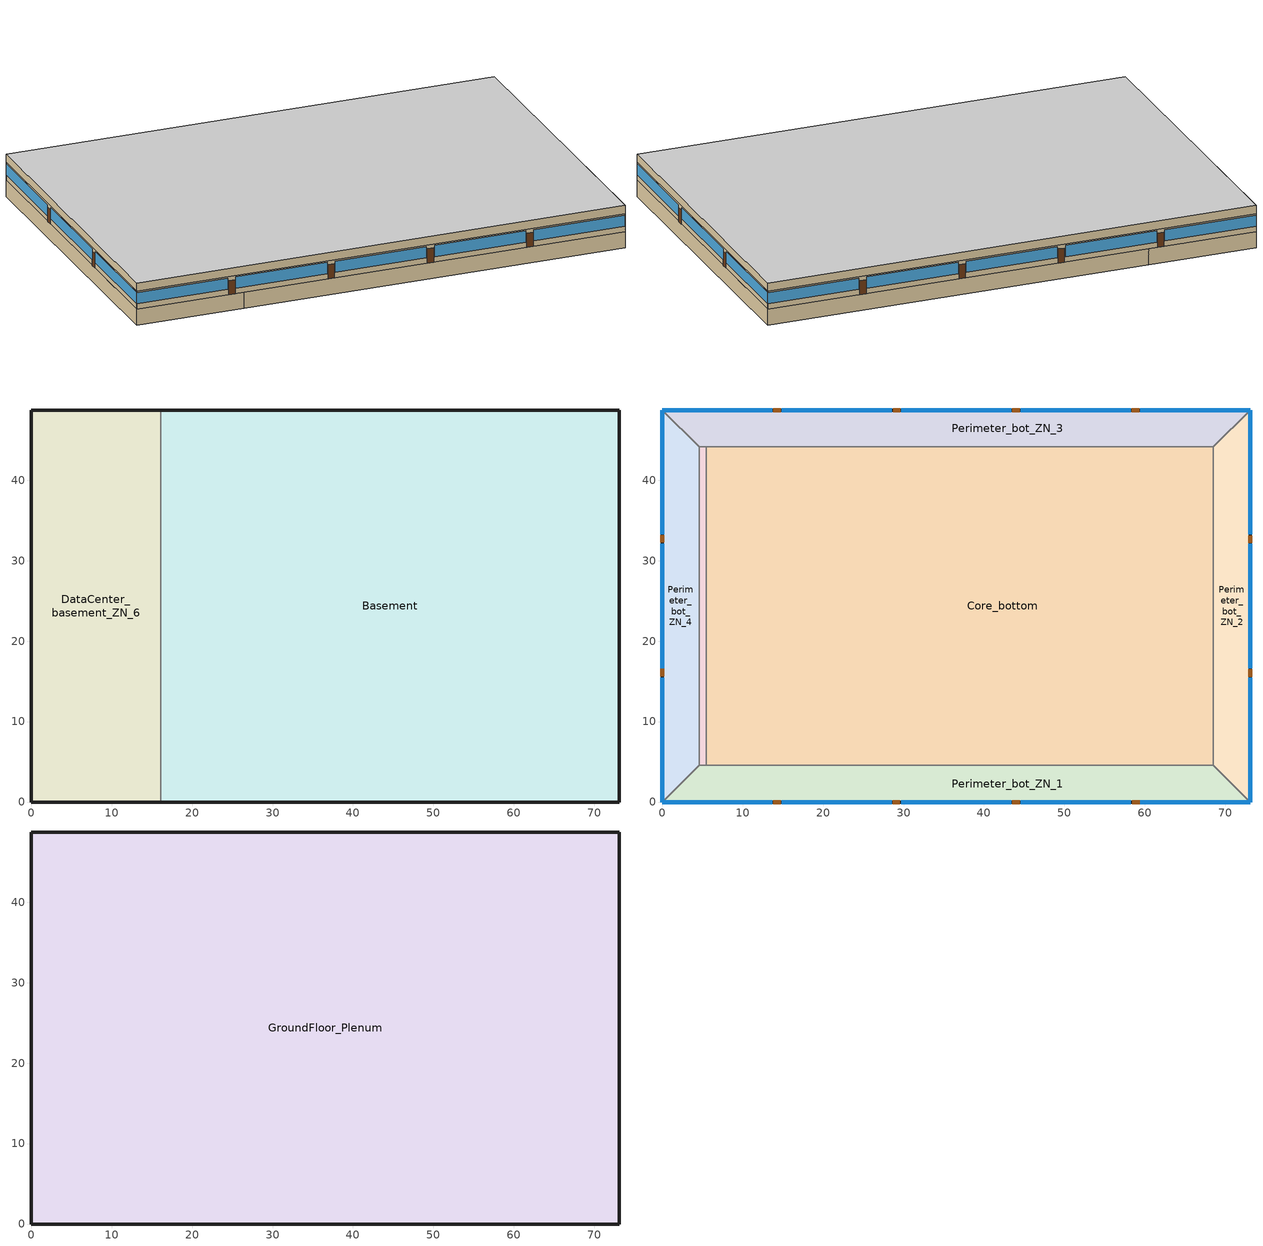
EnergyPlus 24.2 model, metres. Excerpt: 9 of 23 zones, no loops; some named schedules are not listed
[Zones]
Basement
 floor adiabatic (ext_slab_8in_with_carpet): 73.11,48.74 73.11,0 16.08,0 16.08,48.74 z-2.44
 wall ground (Basement_Wall_East_Cfactor): 73.11,0 73.11,48.74 z-2.44:0
 wall ground (Basement_Wall_South_Cfactor): 16.08,0 73.11,0 z-2.44:0
 wall ground (Basement_Wall_North_Cfactor): 73.11,48.74 16.08,48.74 z-2.44:0
 wall to DataCenter_basement_ZN_6 (int_wall): 16.08,48.74 16.08,0 z-2.44:0
DataCenter_basement_ZN_6
 floor adiabatic (ext_slab_8in_with_carpet): 16.08,48.74 16.08,0 0,0 0,48.74 z-2.44
 wall ground (DataCenter_basement_ZN_6_Wall_North_Cfactor): 16.08,48.74 0,48.74 z-2.44:0
 wall ground (DataCenter_basement_ZN_6_Wall_South_Cfactor): 0,0 16.08,0 z-2.44:0
 wall ground (DataCenter_basement_ZN_6_Wall_West_Cfactor): 0,48.74 0,0 z-2.44:0
Core_bottom
 floor to DataCenter_basement_ZN_6 (int_slab_floor): 16.08,44.16 16.08,4.57 5.49,4.57 5.49,44.16 z0
 floor to Basement (int_slab_floor): 68.53,44.16 68.53,4.57 16.08,4.57 16.08,44.16 z0
 wall to Perimeter_bot_ZN_1 (int_wall): 5.49,4.57 68.53,4.57 z0:2.74
 wall to DataCenter_bot_ZN_6 (int_wall): 5.49,44.16 5.49,4.57 z0:2.74
 wall to Perimeter_bot_ZN_3 (int_wall): 68.53,44.16 5.49,44.16 z0:2.74
 wall to Perimeter_bot_ZN_2 (int_wall): 68.53,4.57 68.53,44.16 z0:2.74
 ceiling to GroundFloor_Plenum (DropCeiling): 5.49,44.16 5.49,4.57 68.53,4.57 68.53,44.16 z2.74
Perimeter_bot_ZN_3
 floor to Basement (int_slab_floor): 73.11,48.74 68.53,44.16 16.08,44.16 16.08,48.74 z0
 floor to DataCenter_basement_ZN_6 (int_slab_floor): 16.08,48.74 16.08,44.16 4.57,44.16 0,48.74 z0
 wall outside (nonres_ext_wall_grd): 73.11,48.74 0,48.74 z0:2.74
 wall to Perimeter_bot_ZN_4 (int_wall): 0,48.74 4.57,44.16 z0:2.74
 wall to Perimeter_bot_ZN_2 (int_wall): 68.53,44.16 73.11,48.74 z0:2.74
 wall to DataCenter_bot_ZN_6 (int_wall): 4.57,44.16 5.49,44.16 z0:2.74
 window (Window_U_0.363_SHGC_North_0.359): 73.11,48.74 59.46,48.74 / 58.24,48.74 44.6,48.74 / 43.38,48.74 29.73,48.74 / 28.51,48.74 14.86,48.74 / 13.65,48.74 0,48.74 z0.8:2.5
 door (Swinging Door_con): 59.29,48.74 58.38,48.74 / 44.44,48.74 43.52,48.74 / 29.61,48.74 28.7,48.74 / 14.74,48.74 13.82,48.74 z0:2.13
 ceiling to GroundFloor_Plenum (DropCeiling): 0,48.74 4.57,44.16 68.53,44.16 73.11,48.74 z2.74
Perimeter_bot_ZN_2
 floor to Basement (int_slab_floor): 73.11,48.74 73.11,0 68.53,4.57 68.53,44.16 z0
 wall outside (nonres_ext_wall_grd): 73.11,0 73.11,48.74 z0:2.74
 wall to Perimeter_bot_ZN_1 (int_wall): 68.53,4.57 73.11,0 z0:2.74
 window (Window_U_0.363_SHGC_East_0.359): 73.11,0 73.11,15.43 / 73.11,16.65 73.11,32.09 / 73.11,33.3 73.11,48.74 z0.83:2.5
 door (Swinging Door_con): 73.11,15.6 73.11,16.51 / 73.11,32.21 73.11,33.12 z0:2.13
 ceiling to GroundFloor_Plenum (DropCeiling): 68.53,44.16 68.53,4.57 73.11,0 73.11,48.74 z2.74
Perimeter_bot_ZN_1
 floor to DataCenter_basement_ZN_6 (int_slab_floor): 16.08,4.57 16.08,0 0,0 4.57,4.57 z0
 floor to Basement (int_slab_floor): 68.53,4.57 73.11,0 16.08,0 16.08,4.57 z0
 wall outside (nonres_ext_wall_grd): 0,0 73.11,0 z0:2.74
 wall to DataCenter_bot_ZN_6 (int_wall): 5.49,4.57 4.57,4.57 z0:2.74
 wall to Perimeter_bot_ZN_4 (int_wall): 4.57,4.57 0,0 z0:2.74
 window (Window_U_0.363_SHGC_South_0.359): 0,0 13.65,0 / 14.87,0 28.51,0 / 29.73,0 43.38,0 / 44.6,0 58.24,0 / 59.46,0 73.11,0 z0.8:2.5
 door (Swinging Door_con): 13.81,0 14.73,0 / 28.64,0 29.56,0 / 43.53,0 44.44,0 / 58.43,0 59.34,0 z0:2.13
 ceiling to GroundFloor_Plenum (DropCeiling): 4.57,4.57 0,0 73.11,0 68.53,4.57 z2.74
Perimeter_bot_ZN_4
 floor to DataCenter_basement_ZN_6 (int_slab_floor): 4.57,44.16 4.57,4.57 0,0 0,48.74 z0
 wall outside (nonres_ext_wall_grd): 0,48.74 0,0 z0:2.74
 wall to DataCenter_bot_ZN_6 (int_wall): 4.57,4.57 4.57,44.16 z0:2.74
 window (Window_U_0.363_SHGC_West_0.359): 0,48.74 0,33.3 / 0,32.09 0,16.65 / 0,15.43 0,0 z0.83:2.5
 door (Swinging Door_con): 0,33.19 0,32.27 / 0,16.55 0,15.64 z0:2.13
 ceiling to GroundFloor_Plenum (DropCeiling): 0,48.74 0,0 4.57,4.57 4.57,44.16 z2.74
DataCenter_bot_ZN_6
 floor to DataCenter_basement_ZN_6 (int_slab_floor): 5.49,44.16 5.49,4.57 4.57,4.57 4.57,44.16 z0
 ceiling to GroundFloor_Plenum (DropCeiling): 4.57,44.16 4.57,4.57 5.49,4.57 5.49,44.16 z2.74
GroundFloor_Plenum
 wall outside (nonres_ext_wall_grd): 73.11,48.74 0,48.74 0,0 73.11,0 73.11,48.74 z2.74:3.96
 ceiling adiabatic (int_slab_ceiling): 0,48.74 0,0 73.11,0 73.11,48.74 z3.96
[Building]
OfficeLarge: North Axis=0; Terrain=City; Loads Convergence Tolerance Value=0.04; Temperature Convergence Tolerance Value=0.2; Solar Distribution=FullInteriorAndExterior; Maximum Number of Warmup Days=25; Minimum Number of Warmup Days=6
[Site:Location]
New.York-John.F.Kennedy.Intl.AP_NY_USA WMO=744860: Latitude=40.66; Longitude=-73.8; Time Zone=-5; Elevation=7
[SizingPeriod:DesignDay] Day of Month=21; DryBulb Temperature Range Modifier Type=DefaultMultipliers; Humidity Condition Type=Wetbulb; Barometric Pressure=101241; Rain Indicator=No; Snow Indicator=No; Daylight Saving Time Indicator=No
Name | Month | Day Type | Maximum DryBulb Temperature | Daily DryBulb Temperature Range | Wetbulb or DewPoint at Maximum DryBulb | Wind Speed | Wind Direction | Solar Model Indicator | Sky Clearness | ASHRAE Clear Sky Optical Depth for Beam Irradiance taub | ASHRAE Clear Sky Optical Depth for Diffuse Irradiance taud
New.York-John.F.Kennedy.Intl.AP_NY_USA Ann Htg 99.6% Condns DB | 1 | WinterDesignDay | -10.7 | 0 | -10.7 | 7.5 | 320 | ASHRAEClearSky | 0
New.York-John.F.Kennedy.Intl.AP_NY_USA Ann Clg .4% Condns DB=>MWB | 7 | SummerDesignDay | 32.1 | 7.4 | 23.1 | 5.6 | 230 | ASHRAETau |  | 0.541 | 1.8
[Site:GroundTemperature:FCfactorMethod]
January Ground Temperature=14; February Ground Temperature=7.3; March Ground Temperature=3.3; April Ground Temperature=1.2; May Ground Temperature=-0.2; June Ground Temperature=5.6; July Ground Temperature=10.9; August Ground Temperature=16.1; September Ground Temperature=21.7; October Ground Temperature=25; November Ground Temperature=24.8; December Ground Temperature=19.9
[Site:WaterMainsTemperature]
Calculation Method=Correlation; Annual Average Outdoor Air Temperature=12.4667; Maximum Difference In Monthly Average Outdoor Air Temperatures=25.2
[Material]
Name | Roughness | Thickness | Conductivity | Density | Specific Heat | Thermal Absorptance | Solar Absorptance | Visible Absorptance
Std Wood 6inch | MediumSmooth | 0.15 | 0.12 | 540 | 1210 | 0.9 | 0.7 | 0.7
AC02 Acoustic Ceiling | MediumSmooth | 0.0127 | 0.057 | 288 | 1339 | 0.9 | 0.7 | 0.2
G01 13mm gypsum board | Smooth | 0.0127 | 0.16 | 800 | 1090 | 0.9 | 0.7 | 0.5
200mm Normalweight concrete wall; 200mm Normalweight concrete floor | MediumRough | 0.2032 | 2.31 | 2322 | 832
100mm Normalweight concrete floor | MediumRough | 0.1016 | 2.31 | 2322 | 832
[Material:NoMass] Thermal Absorptance=0.9; Solar Absorptance=0.7
Name | Roughness | Thermal Resistance | Visible Absorptance
Opaque Door panel_con | MediumRough | 0.475973 | 0.7
CP02 CARPET PAD | VeryRough | 0.21648 | 0.8
Nonres_Exterior_Wall_Insulation_grd | MediumSmooth | 0.896692 | 0.7
[WindowMaterial:SimpleGlazingSystem] UFactor=2.06121; Solar Heat Gain Coefficient=0.359; Visible Transmittance=0.3949
Glazing Layer East; Glazing Layer South; Glazing Layer West; Glazing Layer North
[Construction]
Swinging Door_con: Opaque Door panel_con
InteriorFurnishings: Std Wood 6inch
DropCeiling: AC02 Acoustic Ceiling
int_wall: G01 13mm gypsum board, G01 13mm gypsum board
ext_slab_8in_with_carpet: 200mm Normalweight concrete floor, CP02 CARPET PAD
int_slab_floor: 100mm Normalweight concrete floor, CP02 CARPET PAD
int_slab_ceiling: CP02 CARPET PAD, 100mm Normalweight concrete floor
nonres_ext_wall_grd: 200mm Normalweight concrete wall, Nonres_Exterior_Wall_Insulation_grd, G01 13mm gypsum board
Window_U_0.363_SHGC_East_0.359: Glazing Layer East
Window_U_0.363_SHGC_South_0.359: Glazing Layer South
Window_U_0.363_SHGC_West_0.359: Glazing Layer West
Window_U_0.363_SHGC_North_0.359: Glazing Layer North
[Construction:CfactorUndergroundWall] CFactor=0.675682; Height=2.439
Basement_Wall_East_Cfactor; Basement_Wall_South_Cfactor; Basement_Wall_North_Cfactor; DataCenter_basement_ZN_6_Wall_North_Cfactor; DataCenter_basement_ZN_6_Wall_South_Cfactor; DataCenter_basement_ZN_6_Wall_West_Cfactor
[Zone] Multiplier=1
Name | Type | Ceiling Height | Volume | Floor Area | Part of Total Floor Area
Basement; Core_bottom; Perimeter_bot_ZN_3; Perimeter_bot_ZN_2; Perimeter_bot_ZN_1; Perimeter_bot_ZN_4 | 1 | autocalculate | autocalculate | autocalculate | YES
GroundFloor_Plenum |  | autocalculate | autocalculate | autocalculate | No
DataCenter_bot_ZN_6; DataCenter_basement_ZN_6
[InternalMass] Construction=InteriorFurnishings
Name | Zone or ZoneList | Surface Area
Basement_InternalMass_1 | Basement | 7126.212
Core_bottom_InternalMass_1 | Core_bottom | 5064.65
Perimeter_bot_ZN_3_InternalMass_1 | Perimeter_bot_ZN_3 | 626.8258
Perimeter_bot_ZN_2_InternalMass_1 | Perimeter_bot_ZN_2 | 403.9504
Perimeter_bot_ZN_1_InternalMass_1 | Perimeter_bot_ZN_1 | 626.8354
Perimeter_bot_ZN_4_InternalMass_1 | Perimeter_bot_ZN_4 | 403.9478
[People] Number of People Schedule=BLDG_OCC_SCH_wo_SB; Number of People Calculation Method=Area/Person; Floor Area per Person=18.5788; Fraction Radiant=0.3; Sensible Heat Fraction=AUTOCALCULATE; Activity Level Schedule=ACTIVITY_SCH; Enable ASHRAE 55 Comfort Warnings=No; Mean Radiant Temperature Calculation Type=EnclosureAveraged; Work Efficiency Schedule=WORK_EFF_SCH; Clothing Insulation Calculation Method=ClothingInsulationSchedule; Clothing Insulation Schedule=CLOTHING_SCH; Air Velocity Schedule=AIR_VELO_SCH; Thermal Comfort Model 1 Type=FANGER
Name | Zone or ZoneList or Space or SpaceList
DataCenter_bot_ZN_6 | DataCenter_bot_ZN_6
DataCenter_basement_ZN_6 | DataCenter_basement_ZN_6
Basement | Basement
Core_bottom | Core_bottom
Perimeter_bot_ZN_3 | Perimeter_bot_ZN_3
Perimeter_bot_ZN_2 | Perimeter_bot_ZN_2
Perimeter_bot_ZN_1 | Perimeter_bot_ZN_1
Perimeter_bot_ZN_4 | Perimeter_bot_ZN_4
[Lights] Design Level Calculation Method=Watts/Area; Return Air Fraction=0; Fraction Radiant=0.7; Fraction Visible=0.2; Fraction Replaceable=1; EndUse Subcategory=LightsWired; Return Air Fraction Calculated from Plenum Temperature=No
Name | Zone or ZoneList or Space or SpaceList | Schedule | Watts per Floor Area
Basement_Lights | Basement | ltg_sch_office | 5.777559
Core_bottom_Lights | Core_bottom | ltg_sch_office | 5.777559
Perimeter_bot_ZN_3_Lights | Perimeter_bot_ZN_3 | ltg_sch_office | 5.777559
Perimeter_bot_ZN_2_Lights | Perimeter_bot_ZN_2 | ltg_sch_office | 5.777559
Perimeter_bot_ZN_1_Lights | Perimeter_bot_ZN_1 | ltg_sch_office | 5.777559
Perimeter_bot_ZN_4_Lights | Perimeter_bot_ZN_4 | ltg_sch_office | 5.777559
DataCenter_Basement_Lights | DataCenter_basement_ZN_6 | ltg_sch_office | 5.777559
DataCenter_bot_Lights | DataCenter_bot_ZN_6 | ltg_sch_datacenter | 7.173603
[ElectricEquipment] Fraction Latent=0; Fraction Lost=0
Name | Zone or ZoneList or Space or SpaceList | Schedule | Design Level Calculation Method | Design Level | Fraction Radiant | EndUse Subcategory | Watts per Floor Area
Basement_MiscPlug_Equip | Basement | Always_on | EquipmentLevel | 13457.5 | 0.5 | MiscPlug
Core_bottom_MiscPlug_Equip | Core_bottom | BLDG_EQUIP_SCH | EquipmentLevel | 20142.9 | 0.5 | MiscPlug
Perimeter_bot_ZN_3_MiscPlug_Equip | Perimeter_bot_ZN_3 | BLDG_EQUIP_SCH | EquipmentLevel | 2529.24 | 0.5 | MiscPlug
Perimeter_bot_ZN_2_MiscPlug_Equip | Perimeter_bot_ZN_2 | BLDG_EQUIP_SCH | EquipmentLevel | 1629.94 | 0.5 | MiscPlug
Perimeter_bot_ZN_1_MiscPlug_Equip | Perimeter_bot_ZN_1 | BLDG_EQUIP_SCH | EquipmentLevel | 2529.28 | 0.5 | MiscPlug
Perimeter_bot_ZN_4_MiscPlug_Equip | Perimeter_bot_ZN_4 | BLDG_EQUIP_SCH | EquipmentLevel | 1629.93 | 0.5 | MiscPlug
DataCenter_Basement_MiscPlug_Equip | DataCenter_basement_ZN_6 | DataCenter_EQUIP_SCH | Watts/Area | 0 | 0.1 | DataCenterPlugLoads | 484.423
DataCenter_bot_MiscPlug_Equip | DataCenter_bot_ZN_6 | DataCenter_EQUIP_SCH | Watts/Area | 0 | 0.1 | DataCenterPlugLoads | 215.299
[Daylighting:Controls] Daylighting Method=SplitFlux; Availability Schedule=DaylightAvailSch; Lighting Control Type=Continuousoff; Minimum Input Power Fraction for Continuous or ContinuousOff Dimming Control=0.2; Minimum Light Output Fraction for Continuous or ContinuousOff Dimming Control=0.2; Number of Stepped Control Steps=3; Probability Lighting will be Reset When Needed in Manual Stepped Control=1; Maximum Allowable Discomfort Glare Index=22; Fraction of Lights Controlled by Reference Point 1=0.3857; Illuminance Setpoint at Reference Point 1=377; Fraction of Lights Controlled by Reference Point 2=0.1385; Illuminance Setpoint at Reference Point 2=377
Name | Zone or Space | Glare Calculation Daylighting Reference Point | Glare Calculation Azimuth Angle of View Direction Clockwise from Zone yAxis | Daylighting Reference Point 1 | Daylighting Reference Point 2
Perimeter_bot_ZN_1_DaylCtrl | Perimeter_bot_ZN_1 | Perimeter_bot_ZN_1_DaylRefPt1 | 180 | Perimeter_bot_ZN_1_DaylRefPt1 | Perimeter_bot_ZN_1_DaylRefPt2
Perimeter_bot_ZN_2_DaylCtrl | Perimeter_bot_ZN_2 | Perimeter_bot_ZN_2_DaylRefPt1 | 90 | Perimeter_bot_ZN_2_DaylRefPt1 | Perimeter_bot_ZN_2_DaylRefPt2
Perimeter_bot_ZN_3_DaylCtrl | Perimeter_bot_ZN_3 | Perimeter_bot_ZN_3_DaylRefPt1 | 0 | Perimeter_bot_ZN_3_DaylRefPt1 | Perimeter_bot_ZN_3_DaylRefPt2
Perimeter_bot_ZN_4_DaylCtrl | Perimeter_bot_ZN_4 | Perimeter_bot_ZN_4_DaylRefPt1 | 270 | Perimeter_bot_ZN_4_DaylRefPt1 | Perimeter_bot_ZN_4_DaylRefPt2
[ZoneInfiltration:DesignFlowRate] Schedule=INFIL_SCH_PNNL; Design Flow Rate Calculation Method=Flow/ExteriorWallArea; Flow Rate per Exterior Surface Area=0.000569572; Constant Term Coefficient=0; Temperature Term Coefficient=0; Velocity Term Coefficient=0.224; Velocity Squared Term Coefficient=0
Name | Zone or ZoneList or Space or SpaceList
Perimeter_bot_ZN_3_Infiltration | Perimeter_bot_ZN_3
Perimeter_bot_ZN_2_Infiltration | Perimeter_bot_ZN_2
Perimeter_bot_ZN_1_Infiltration | Perimeter_bot_ZN_1
Perimeter_bot_ZN_4_Infiltration | Perimeter_bot_ZN_4
GroundFloor_Plenum_Infiltration | GroundFloor_Plenum
[Exterior:Lights] Control Option=AstronomicalClock; EndUse Subcategory=General
Name | Schedule | Design Level
Exterior_Lights_a | Exterior_lighting_schedule_a | 12952.94
Exterior_Lights_b | Exterior_lighting_schedule_b_2016 | 919.74
Exterior_Lights_c | Exterior_lighting_schedule_c_2016 | 17215.91
[Exterior:FuelEquipment] Fuel Use Type=Electricity
Name | Schedule | Design Level | EndUse Subcategory
Elevators | BLDG_ELEVATORS | 140025.3 | ElevatorLift
Elevators_Lights_Fan | ELEV_LIGHT_FAN_SCH_ADD_DF | 631.89 | ElevatorLightsFan
[EnergyManagementSystem:Sensor]
Name | OutputVariable or OutputMeter | OutputVariable or OutputMeter Index Key
Facility_Int_LTG | InteriorLights:Electricity
OAT | Site Outdoor Air Drybulb Temperature | Environment
[EnergyManagementSystem:Actuator]
Name | Actuated Component Unique | Actuated Component Type | Actuated Component Control Type
Basement_Light_Actuator | Basement_lights | Lights | Electricity Rate
Core_bottom_Light_Actuator | Core_bottom_lights | Lights | Electricity Rate
Core_mid_Light_Actuator | Core_mid_lights | Lights | Electricity Rate
Core_top_Light_Actuator | Core_top_lights | Lights | Electricity Rate
Perimeter_bot_ZN_3_Light_Actuator | Perimeter_bot_ZN_3_lights | Lights | Electricity Rate
Perimeter_bot_ZN_2_Light_Actuator | Perimeter_bot_ZN_2_lights | Lights | Electricity Rate
Perimeter_bot_ZN_1_Light_Actuator | Perimeter_bot_ZN_1_lights | Lights | Electricity Rate
Perimeter_bot_ZN_4_Light_Actuator | Perimeter_bot_ZN_4_lights | Lights | Electricity Rate
Perimeter_mid_ZN_3_Light_Actuator | Perimeter_mid_ZN_3_lights | Lights | Electricity Rate
Perimeter_mid_ZN_2_Light_Actuator | Perimeter_mid_ZN_2_lights | Lights | Electricity Rate
Perimeter_mid_ZN_1_Light_Actuator | Perimeter_mid_ZN_1_lights | Lights | Electricity Rate
Perimeter_mid_ZN_4_Light_Actuator | Perimeter_mid_ZN_4_lights | Lights | Electricity Rate
Perimeter_top_ZN_3_Light_Actuator | Perimeter_top_ZN_3_lights | Lights | Electricity Rate
Perimeter_top_ZN_2_Light_Actuator | Perimeter_top_ZN_2_lights | Lights | Electricity Rate
Perimeter_top_ZN_1_Light_Actuator | Perimeter_top_ZN_1_lights | Lights | Electricity Rate
Perimeter_top_ZN_4_Light_Actuator | Perimeter_top_ZN_4_lights | Lights | Electricity Rate
CLGSETP_SCH_Actuator | CLGSETP_SCH_Yes_Optimum | Schedule:Compact | Schedule Value
CLGSETP_SCH_w_SB_Actuator | CLGSETP_SCH_Yes_Optimum_w_SB | Schedule:Compact | Schedule Value
HTGSETP_SCH_Actuator | HTGSETP_SCH_Yes_Optimum | Schedule:Compact | Schedule Value
HTGSETP_SCH_w_SB_Actuator | HTGSETP_SCH_Yes_Optimum_w_SB | Schedule:Compact | Schedule Value
[EnergyManagementSystem:ProgramCallingManager]
Transformer_Load_Prog_Manager: AfterPredictorAfterHVACManagers; Transformer_Load_Prog
SET_Basement_Light_EMS_Program_Prog_Manager: AfterPredictorAfterHVACManagers; SET_Basement_Light_EMS_Program
SET_Core_bottom_Light_EMS_Program_Prog_Manager: AfterPredictorAfterHVACManagers; SET_Core_bottom_Light_EMS_Program
SET_Core_mid_Light_EMS_Program_Prog_Manager: AfterPredictorAfterHVACManagers; SET_Core_mid_Light_EMS_Program
SET_Core_top_Light_EMS_Program_Prog_Manager: AfterPredictorAfterHVACManagers; SET_Core_top_Light_EMS_Program
SET_Perimeter_bot_ZN_3_Light_EMS_Program_Prog_Manager: AfterPredictorAfterHVACManagers; SET_Perimeter_bot_ZN_3_Light_EMS_Program
SET_Perimeter_bot_ZN_2_Light_EMS_Program_Prog_Manager: AfterPredictorAfterHVACManagers; SET_Perimeter_bot_ZN_2_Light_EMS_Program
SET_Perimeter_bot_ZN_1_Light_EMS_Program_Prog_Manager: AfterPredictorAfterHVACManagers; SET_Perimeter_bot_ZN_1_Light_EMS_Program
SET_Perimeter_bot_ZN_4_Light_EMS_Program_Prog_Manager: AfterPredictorAfterHVACManagers; SET_Perimeter_bot_ZN_4_Light_EMS_Program
SET_Perimeter_mid_ZN_3_Light_EMS_Program_Prog_Manager: AfterPredictorAfterHVACManagers; SET_Perimeter_mid_ZN_3_Light_EMS_Program
SET_Perimeter_mid_ZN_2_Light_EMS_Program_Prog_Manager: AfterPredictorAfterHVACManagers; SET_Perimeter_mid_ZN_2_Light_EMS_Program
SET_Perimeter_mid_ZN_1_Light_EMS_Program_Prog_Manager: AfterPredictorAfterHVACManagers; SET_Perimeter_mid_ZN_1_Light_EMS_Program
SET_Perimeter_mid_ZN_4_Light_EMS_Program_Prog_Manager: AfterPredictorAfterHVACManagers; SET_Perimeter_mid_ZN_4_Light_EMS_Program
SET_Perimeter_top_ZN_3_Light_EMS_Program_Prog_Manager: AfterPredictorAfterHVACManagers; SET_Perimeter_top_ZN_3_Light_EMS_Program
SET_Perimeter_top_ZN_2_Light_EMS_Program_Prog_Manager: AfterPredictorAfterHVACManagers; SET_Perimeter_top_ZN_2_Light_EMS_Program
SET_Perimeter_top_ZN_1_Light_EMS_Program_Prog_Manager: AfterPredictorAfterHVACManagers; SET_Perimeter_top_ZN_1_Light_EMS_Program
SET_Perimeter_top_ZN_4_Light_EMS_Program_Prog_Manager: AfterPredictorAfterHVACManagers; SET_Perimeter_top_ZN_4_Light_EMS_Program
OA_BASED_OPTIMUM_START_EMS_Program Manager: BeginTimestepBeforePredictor; OA_BASED_OPTIMUM_START_EMS_Program
[EnergyManagementSystem:Program]
Transformer_Load_Prog: SET Wired_LTG = Facility_Int_LTG*0.0281
SET_Basement_Light_EMS_Program: SET Basement_LSr_IP=0.093*Basement_LSr/Basement_Area; IF (Basement_Occ_Sensor <= 0) && (Basement_LSr_IP >= 0.02); SET Basement_Light_Actuator = 0.02*Basement_Area/0.09290304; ELSE; SET Basement_Light_Actuator = NULL; ENDIF
SET_Core_bottom_Light_EMS_Program: SET Core_bottom_LSr_IP=0.093*Core_bottom_LSr/Core_bottom_Area; IF (Core_bottom_Occ_Sensor <= 0) && (Core_bottom_LSr_IP >= 0.02); SET Core_bottom_Light_Actuator = 0.02*Core_bottom_Area/0.09290304; ELSE; SET Core_bottom_Light_Actuator = NULL; ENDIF
SET_Core_mid_Light_EMS_Program: SET Core_mid_LSr_IP=0.093*Core_mid_LSr/Core_mid_Area; IF (Core_mid_Occ_Sensor <= 0) && (Core_mid_LSr_IP >= 0.02); SET Core_mid_Light_Actuator = 0.02*Core_mid_Area/0.09290304; ELSE; SET Core_mid_Light_Actuator = NULL; ENDIF
